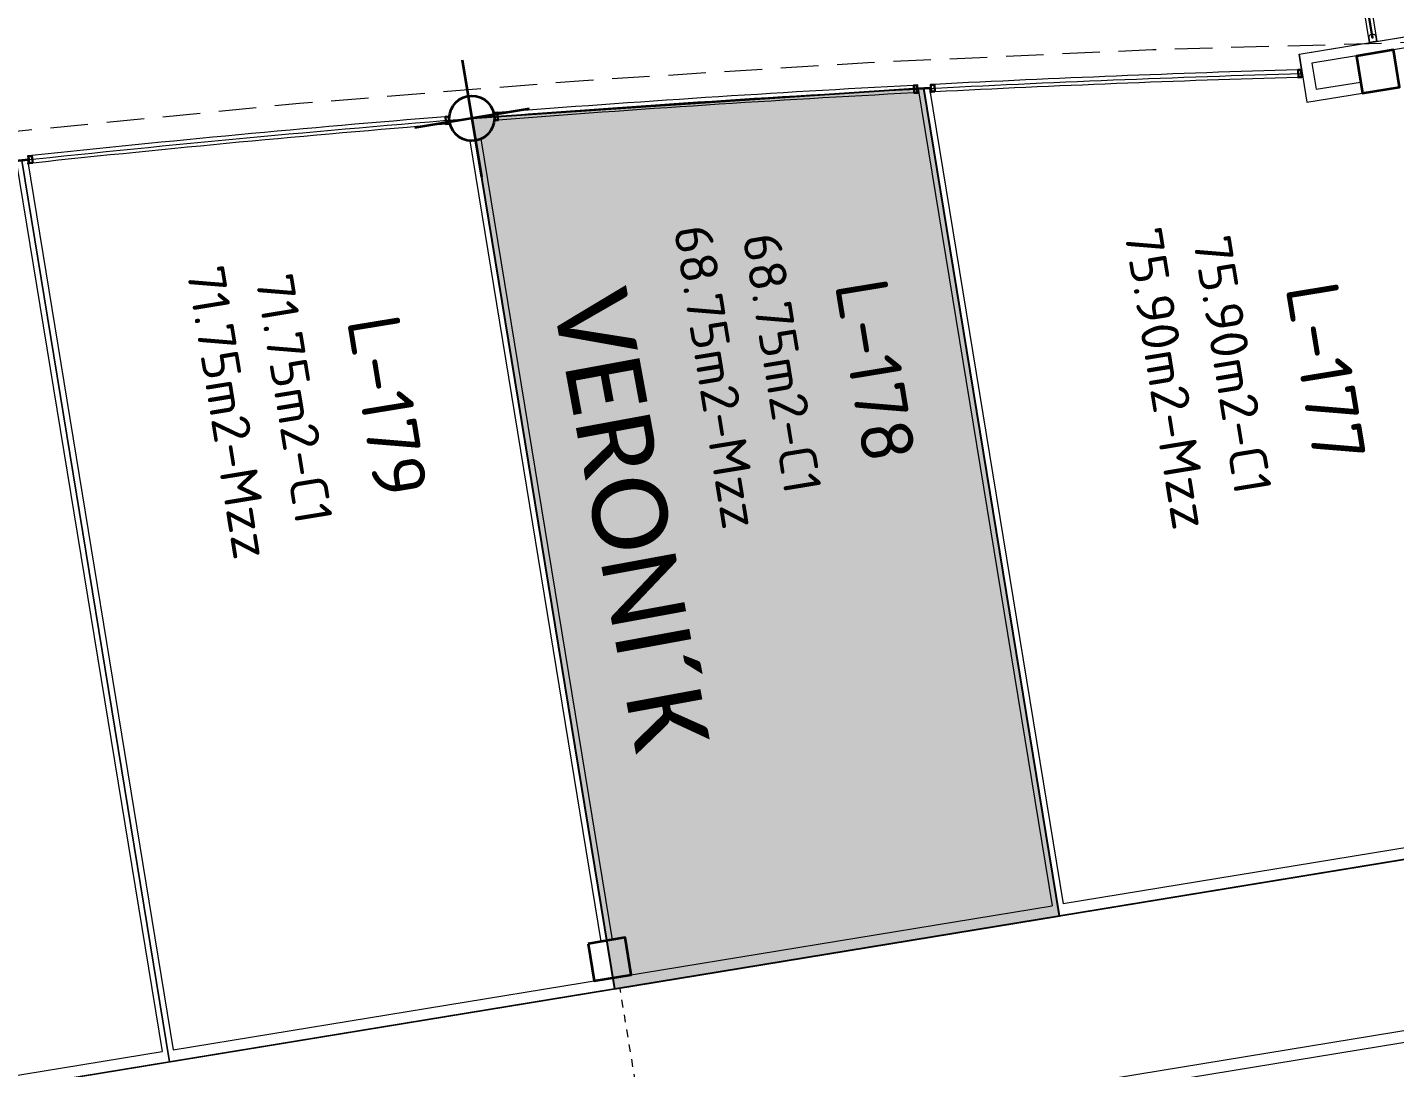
# Model space of a CAD drawing. Header units: metres. Extents: x 2 to 659295185, y -28 to 1124222152.
# Drawn here: x 655578.93 to 655597.12, y 1126547.32 to 1126561.16 of the extents above; entities that cross this region are included whole.
import ezdxf
from ezdxf.enums import TextEntityAlignment as Align

# ---------------------------------------------------------------- set-up
doc = ezdxf.new("R2010")
doc.units = ezdxf.units.M
doc.header["$MEASUREMENT"] = 0
for name, pattern in [('CCSM_C1_CUERPO CK$0$CONTINUA', [0]), ('CCSM_C1_CUERPO CK$0$DASHED', [0.75, 0.5, -0.25]), ('CCSM_C1_CUERPO CK$0$HIDDEN', [0.375, 0.25, -0.125]), ('CONTINUA', [0]), ('DASHDOT', [1, 0.5, -0.25, 0, -0.25]), ('DASHED', [0.75, 0.5, -0.25])]:
    doc.linetypes.add(name, pattern=pattern)
doc.layers.get('0').update_dxf_attribs({"linetype": 'CONTINUOUS'})
doc.layers.add('CCSM_C1_CUERPO CK$0$A-AREAS COMERCIALES', color=151, linetype='CONTINUOUS', plot=False)
for name, color, linetype in [('CCSM_C1_CUERPO CK$0$A-ESTRUCTURA DE FACHADA DE VIDRIO', 5, 'CONTINUOUS'), ('CCSM_C1_CUERPO CK$0$A-FRENTE DE LOCAL', 4, 'CONTINUOUS'), ('CCSM_C1_CUERPO CK$0$A-LOCAL ID', 7, 'CONTINUOUS'), ('CCSM_C1_CUERPO CK$0$A-MARCOS LOCALES', 4, 'CONTINUOUS'), ('CCSM_C1_CUERPO CK$0$A-PARED', 2, 'CCSM_C1_CUERPO CK$0$CONTINUA'), ('CCSM_C1_CUERPO CK$0$A-PROYECCIONES SUP', 5, 'CCSM_C1_CUERPO CK$0$DASHED'), ('CCSM_C1_CUERPO CK$0$A-VIDRIO', 135, 'CONTINUOUS'), ('CCSM_C1_CUERPO CK$0$A-VISTA 4', 8, 'CONTINUOUS'), ('CCSM_C1_CUERPO CK$0$ID_AREA EXACTA', 7, 'CONTINUOUS'), ('CCSM_C1_CUERPO CK$0$ID_Nº LOCAL', 7, 'CONTINUOUS'), ('CCSM_C1_CUERPO CK$0$ID_RUBRO', 7, 'CONTINUOUS'), ('CCSM_XREF KIOSKOSE$0$Kiosco General', 154, 'CONTINUOUS')]:
    doc.layers.add(name, color=color, linetype=linetype)
for name, color, linetype, lineweight in [('CCSM_XREF ESTRUCTURA15$0$E-CA-COLUMNA', 2, 'CONTINUOUS', 35), ('CCSM_XREF ESTRUCTURA15$0$E-CC-COLUMNA', 2, 'CONTINUOUS', 35), ('LOCALES ASIGNADOS', 41, 'DASHDOT', 0), ('NOMBRES LOCATARIOS', 7, 'CONTINUA', 0)]:
    doc.layers.add(name, color=color, linetype=linetype, lineweight=lineweight)
doc.styles.add('CCSM_C1_CUERPO CK$0$ROMANS', font='romans__.ttf')
doc.styles.get("Standard").update_dxf_attribs({"font": 'tahoma.ttf'})

# ---------------------------------------------------------------- blocks, each defined once
blk = doc.blocks.new('CCSM_C1_CUERPO CK$0$MARCO LOCAL-PARED')
for points in [[(655585.328, 1126575.539), (655585.378, 1126575.539), (655585.378, 1126575.439), (655585.328, 1126575.439)], [(655585.333, 1126575.534), (655585.373, 1126575.534), (655585.373, 1126575.444), (655585.333, 1126575.444)], [(655585.393, 1126575.539), (655585.393, 1126575.534), (655585.383, 1126575.534), (655585.383, 1126575.489), (655585.553, 1126575.489), (655585.553, 1126575.534), (655585.543, 1126575.534), (655585.543, 1126575.539), (655585.558, 1126575.539), (655585.558, 1126575.484), (655585.378, 1126575.484), (655585.378, 1126575.539)], [(655585.608, 1126575.539), (655585.558, 1126575.539), (655585.558, 1126575.439), (655585.608, 1126575.439)], [(655585.603, 1126575.534), (655585.563, 1126575.534), (655585.563, 1126575.444), (655585.603, 1126575.444)]]:
    blk.add_lwpolyline(points, close=True)
blk = doc.blocks.new('CCSM_C1_CUERPO CK$0$MARCO LOCAL-COLUMNA')
at = {"layer": 'CCSM_C1_CUERPO CK$0$A-MARCOS LOCALES'}
for points in [[(655585.123, 1126575.588), (655585.173, 1126575.588), (655585.173, 1126575.488), (655585.123, 1126575.488)], [(655585.128, 1126575.583), (655585.168, 1126575.583), (655585.168, 1126575.493), (655585.128, 1126575.493)]]:
    blk.add_lwpolyline(points, close=True, dxfattribs=at)
blk = doc.blocks.new('CCSM_C1_CUERPO CK$0$IDENT LOCAL')
at = {"style": 'CCSM_C1_CUERPO CK$0$ROMANS'}
for tag, height, p in [('AREA-EXACTA', 0.5, (0.869, 0.18)), ('NºLOCAL', 0.7, (1.954, 0.057)), ('RUBRO', 0.35, (0, 0)), ('USO', 0.35, (-0.839, -0.137))]:
    blk.add_attdef(tag, text='', height=height, rotation=279.3085, dxfattribs=at).set_placement(p, align=Align.BOTTOM_CENTER)
blk = doc.blocks.new('CCSM_XREF ESTRUCTURA15$0$CCSM_COLUMNA REC')
at = {"layer": 'CCSM_XREF ESTRUCTURA15$0$E-CA-COLUMNA'}
blk.add_lwpolyline([(-0.25, -0.25), (0.25, -0.25), (0.25, 0.25), (-0.25, 0.25)], close=True, dxfattribs=at)
blk = doc.blocks.new('CCSM_XREF ESTRUCTURA15$0$CCSM_COLUM REDONDA')
at = {"color": 5}
for p, q in [((0, 0.774), (0, -0.774)), ((-0.789, 0), (0.789, 0))]:
    blk.add_line(p, q, dxfattribs=at)
blk.add_circle((0, 0), 0.3)

msp = doc.modelspace()

# ---------------------------------------------------------------- hatches: boundary and pattern name
at = {"layer": 'LOCALES ASIGNADOS'}
msp.add_hatch(color=256, dxfattribs=at).paths.add_polyline_path([(655592.6606, 1126549.3347), (655590.8559, 1126560.3451), (655584.8413, 1126559.9451), (655586.7406, 1126548.3644)])

# ---------------------------------------------------------------- linework, layer by layer
msp.add_lwpolyline([(655592.6606, 1126549.3347), (655590.8559, 1126560.3451), (655584.8413, 1126559.9451), (655586.7406, 1126548.3644), (655592.6606, 1126549.3347)])
at = {"layer": 'CCSM_C1_CUERPO CK$0$A-AREAS COMERCIALES', "lineweight": 5}
for points in [[(655595.8903, 1126560.542), (655595.8478, 1126560.8012), (655597.8215, 1126561.1247), (655599.439, 1126551.2564), (655599.5684, 1126550.467), (655599.1511, 1126550.3986), (655592.6606, 1126549.3347), (655590.8567, 1126560.34, -0.0058806)], [(655590.8567, 1126560.34), (655592.6606, 1126549.3347), (655586.7406, 1126548.3644), (655584.8414, 1126559.9451, -0.0069427)], [(655584.8414, 1126559.9451), (655586.7406, 1126548.3644), (655580.8186, 1126547.3937), (655578.8532, 1126559.3847, -0.0069267)], [(655578.8532, 1126559.3847), (655580.8186, 1126547.3937), (655574.8976, 1126546.4232), (655572.8919, 1126558.6599, -0.0069161)]]:
    msp.add_lwpolyline(points, format="xyb", close=True, dxfattribs=at)
at = {"layer": 'CCSM_C1_CUERPO CK$0$A-ESTRUCTURA DE FACHADA DE VIDRIO', "lineweight": 5}
msp.add_lwpolyline([(655596.8135, 1126561.0609), (655596.8086, 1126561.0601, 0.4142136), (655596.7756, 1126561.0141), (655596.7853, 1126560.9549), (655596.884, 1126560.9711), (655596.8743, 1126561.0303, 0.4142136), (655596.8283, 1126561.0633), (655596.8234, 1126561.0625), (655596.8315, 1126561.0131), (655596.8216, 1126561.0115)], format="xyb", close=True, dxfattribs=at)
at = {"layer": 'CCSM_C1_CUERPO CK$0$A-FRENTE DE LOCAL', "lineweight": 5}
for centre, radius, start, end in [((655602.2464, 1126339.4286), 221.255, 91.661273, 92.913835), ((655602.0663, 1126343.7193), 216.9607, 92.99786, 94.462212), ((655602.2471, 1126339.4118), 221.1718, 91.661407, 92.913774), ((655602.0665, 1126343.7159), 216.8641, 92.997894, 94.46221), ((655602.1934, 1126342.2), 218.4854, 94.648068, 96.096456), ((655602.1934, 1126342.1998), 218.3856, 94.648061, 96.096435)]:
    msp.add_arc(centre, radius, start, end, dxfattribs=at)
at = {"layer": 'CCSM_C1_CUERPO CK$0$A-PARED', "lineweight": 5}
for p, q in [((655595.8478, 1126560.8012), (655597.5255, 1126561.0762)), ((655539.6183, 1126540.6407), (655599.5684, 1126550.467)), ((655586.7085, 1126549.0178), (655586.5605, 1126548.9935)), ((655586.7087, 1126549.018), (655586.5606, 1126548.9938)), ((655586.7087, 1126549.018), (655586.5606, 1126548.9938))]:
    msp.add_line(p, q, dxfattribs=at)
for points in [[(655597.7544, 1126560.6071), (655597.6978, 1126560.9525), (655597.1062, 1126560.8555)], [(655595.8478, 1126560.8012), (655595.9529, 1126560.1598), (655596.6906, 1126560.2807)], [(655596.6124, 1126560.7746), (655596.0201, 1126560.6775)], [(655596.0201, 1126560.6775), (655596.0767, 1126560.3321), (655596.6664, 1126560.4287)], [(655590.7814, 1126560.3361), (655592.5623, 1126549.4706)], [(655590.9321, 1126560.3439), (655592.7103, 1126549.4949)], [(655597.7786, 1126560.459), (655599.3961, 1126550.5907), (655592.7103, 1126549.4949)], [(655584.8144, 1126559.6463), (655586.5605, 1126548.9935)], [(655584.9624, 1126559.6706), (655586.7085, 1126549.0178)], [(655578.7785, 1126559.3767), (655580.7203, 1126547.5296)], [(655578.9279, 1126559.3927), (655580.8684, 1126547.5539)], [(655611.626, 1126550.1635), (655590.2957, 1126546.6672), (655590.2957, 1126546.6672), (655589.6197, 1126546.5564), (655589.6197, 1126546.5564), (655589.4717, 1126546.5322)], [(655594.6906, 1126515.6193), (655589.644, 1126546.4084), (655590.468, 1126546.5435), (655590.468, 1126546.5435), (655609.558, 1126549.6725)], [(655580.8684, 1126547.5539), (655592.5623, 1126549.4706)], [(655569.0264, 1126545.6129), (655580.7203, 1126547.5296)]]:
    msp.add_lwpolyline(points, dxfattribs=at)
msp.add_arc((655602.0706, 1126343.5469), 217.0829, 92.941119, 92.980953, dxfattribs=at)
at = {"layer": 'CCSM_C1_CUERPO CK$0$A-PROYECCIONES SUP', "linetype": 'CCSM_C1_CUERPO CK$0$HIDDEN', "lineweight": 5, "ltscale": 0.1}
msp.add_line((655587.1795, 1126546.1438), (655586.8155, 1126548.3642), dxfattribs=at)
at = {"layer": 'CCSM_C1_CUERPO CK$0$A-VIDRIO', "lineweight": 5}
msp.add_lwpolyline([(655596.8216, 1126561.0115), (655596.7326, 1126561.5543), (655596.7425, 1126561.5559), (655596.8315, 1126561.0131)], close=True, dxfattribs=at)
at = {"layer": 'CCSM_C1_CUERPO CK$0$A-VISTA 4', "color": 103, "lineweight": 5}
msp.add_lwpolyline([(655596.3, 1126563.9154), (655596.3987, 1126563.9316), (655596.884, 1126560.9711), (655596.7853, 1126560.9549)], close=True, dxfattribs=at)
at = {"layer": 'CCSM_XREF KIOSKOSE$0$Kiosco General', "linetype": 'DASHED', "lineweight": 5}
msp.add_lwpolyline([(655535.8844, 1126564.3489), (655595.5383, 1126574.1267), (655597.6961, 1126560.9623, 0.070177), (655538.0102, 1126551.3789)], format="xyb", close=True, dxfattribs=at)

# ---------------------------------------------------------------- block references
at = {"layer": 'CCSM_C1_CUERPO CK$0$A-LOCAL ID', "lineweight": 5}
ref = msp.add_blockref('CCSM_C1_CUERPO CK$0$IDENT LOCAL', (655587.7058, 1126556.4434), dxfattribs=at)
ref.add_attrib('AREA-EXACTA', '68.75m2-C1', dxfattribs={"layer": 'CCSM_C1_CUERPO CK$0$ID_AREA EXACTA', "height": 0.5, "rotation": 279.30845, "style": 'CCSM_C1_CUERPO CK$0$ROMANS'}).set_placement((655588.5752, 1126556.6234), align=Align.BOTTOM_CENTER)
ref.add_attrib('RUBRO', '68.75m2-Mzz', dxfattribs={"layer": 'CCSM_C1_CUERPO CK$0$ID_RUBRO', "height": 0.5, "rotation": 279.30845, "style": 'CCSM_C1_CUERPO CK$0$ROMANS'}).set_placement((655587.7058, 1126556.4434), align=Align.BOTTOM_CENTER)
ref.add_attrib('NºLOCAL', 'L-178', dxfattribs={"layer": 'CCSM_C1_CUERPO CK$0$ID_Nº LOCAL', "height": 0.7, "rotation": 279.30845, "style": 'CCSM_C1_CUERPO CK$0$ROMANS'}).set_placement((655589.6595, 1126556.5008), align=Align.BOTTOM_CENTER)
ref = msp.add_blockref('CCSM_C1_CUERPO CK$0$IDENT LOCAL', (655593.6987, 1126556.4218), dxfattribs=at)
ref.add_attrib('AREA-EXACTA', '75.90m2-C1', dxfattribs={"layer": 'CCSM_C1_CUERPO CK$0$ID_AREA EXACTA', "height": 0.5, "rotation": 279.30845, "style": 'CCSM_C1_CUERPO CK$0$ROMANS'}).set_placement((655594.5681, 1126556.6019), align=Align.BOTTOM_CENTER)
ref.add_attrib('RUBRO', '75.90m2-Mzz', dxfattribs={"layer": 'CCSM_C1_CUERPO CK$0$ID_RUBRO', "height": 0.5, "rotation": 279.30845, "style": 'CCSM_C1_CUERPO CK$0$ROMANS'}).set_placement((655593.6987, 1126556.4218), align=Align.BOTTOM_CENTER)
ref.add_attrib('NºLOCAL', 'L-177', dxfattribs={"layer": 'CCSM_C1_CUERPO CK$0$ID_Nº LOCAL', "height": 0.7, "rotation": 279.30845, "style": 'CCSM_C1_CUERPO CK$0$ROMANS'}).set_placement((655595.6524, 1126556.4793), align=Align.BOTTOM_CENTER)
ref = msp.add_blockref('CCSM_C1_CUERPO CK$0$IDENT LOCAL', (655581.2136, 1126555.9697), dxfattribs=at)
ref.add_attrib('AREA-EXACTA', '71.75m2-C1', dxfattribs={"layer": 'CCSM_C1_CUERPO CK$0$ID_AREA EXACTA', "height": 0.5, "rotation": 279.30845, "style": 'CCSM_C1_CUERPO CK$0$ROMANS'}).set_placement((655582.0829, 1126556.1497), align=Align.BOTTOM_CENTER)
ref.add_attrib('RUBRO', '71.75m2-Mzz', dxfattribs={"layer": 'CCSM_C1_CUERPO CK$0$ID_RUBRO', "height": 0.5, "rotation": 279.30845, "style": 'CCSM_C1_CUERPO CK$0$ROMANS'}).set_placement((655581.2136, 1126555.9697), align=Align.BOTTOM_CENTER)
ref.add_attrib('NºLOCAL', 'L-179', dxfattribs={"layer": 'CCSM_C1_CUERPO CK$0$ID_Nº LOCAL', "height": 0.7, "rotation": 279.30845, "style": 'CCSM_C1_CUERPO CK$0$ROMANS'}).set_placement((655583.1673, 1126556.0271), align=Align.BOTTOM_CENTER)
at = {"layer": 'CCSM_C1_CUERPO CK$0$A-MARCOS LOCALES', "lineweight": 5, "xscale": -1}
for name, p, rotation in [('CCSM_C1_CUERPO CK$0$MARCO LOCAL-COLUMNA', (1340105.8032, 17321.8543), 1.482391813541888), ('CCSM_C1_CUERPO CK$0$MARCO LOCAL-PARED', (-57124.9603, 2217890.169), 182.9510768365548), ('CCSM_C1_CUERPO CK$0$MARCO LOCAL-COLUMNA', (1400609.1279, 57026.0679), 4.664315321323631), ('CCSM_C1_CUERPO CK$0$MARCO LOCAL-COLUMNA', (1396416.5972, 54117.376), 4.439988735417604), ('CCSM_C1_CUERPO CK$0$MARCO LOCAL-PARED', (-116735.3393, 2176557.2051), 186.1396163483863)]:
    msp.add_blockref(name, p, dxfattribs=dict(at, rotation=rotation))
at = {"layer": 'CCSM_XREF ESTRUCTURA15$0$E-CC-COLUMNA', "lineweight": 5}
for name, p, rotation in [('CCSM_XREF ESTRUCTURA15$0$CCSM_COLUM REDONDA', (655584.8413, 1126559.9451), 279.3084583702229), ('CCSM_XREF ESTRUCTURA15$0$CCSM_COLUMNA REC', (655596.8993, 1126560.5683), 279.3084556397778), ('CCSM_XREF ESTRUCTURA15$0$CCSM_COLUMNA REC', (655586.6748, 1126548.7589), 279.3084512864317)]:
    msp.add_blockref(name, p, dxfattribs=dict(at, rotation=rotation))

# ---------------------------------------------------------------- texts
at = {"layer": 'NOMBRES LOCATARIOS', "insert": (655586.8923, 1126557.7332), "char_height": 1, "attachment_point": 1, "rotation": 280.43524}
msp.add_mtext_dynamic_manual_height_columns('{\\fCalibri|b0|i0|c0|p34;\\C7;VERONI´K}', width=5.658115, gutter_width=25, heights=[0], dxfattribs=at)

doc.saveas('drawing.dxf')
